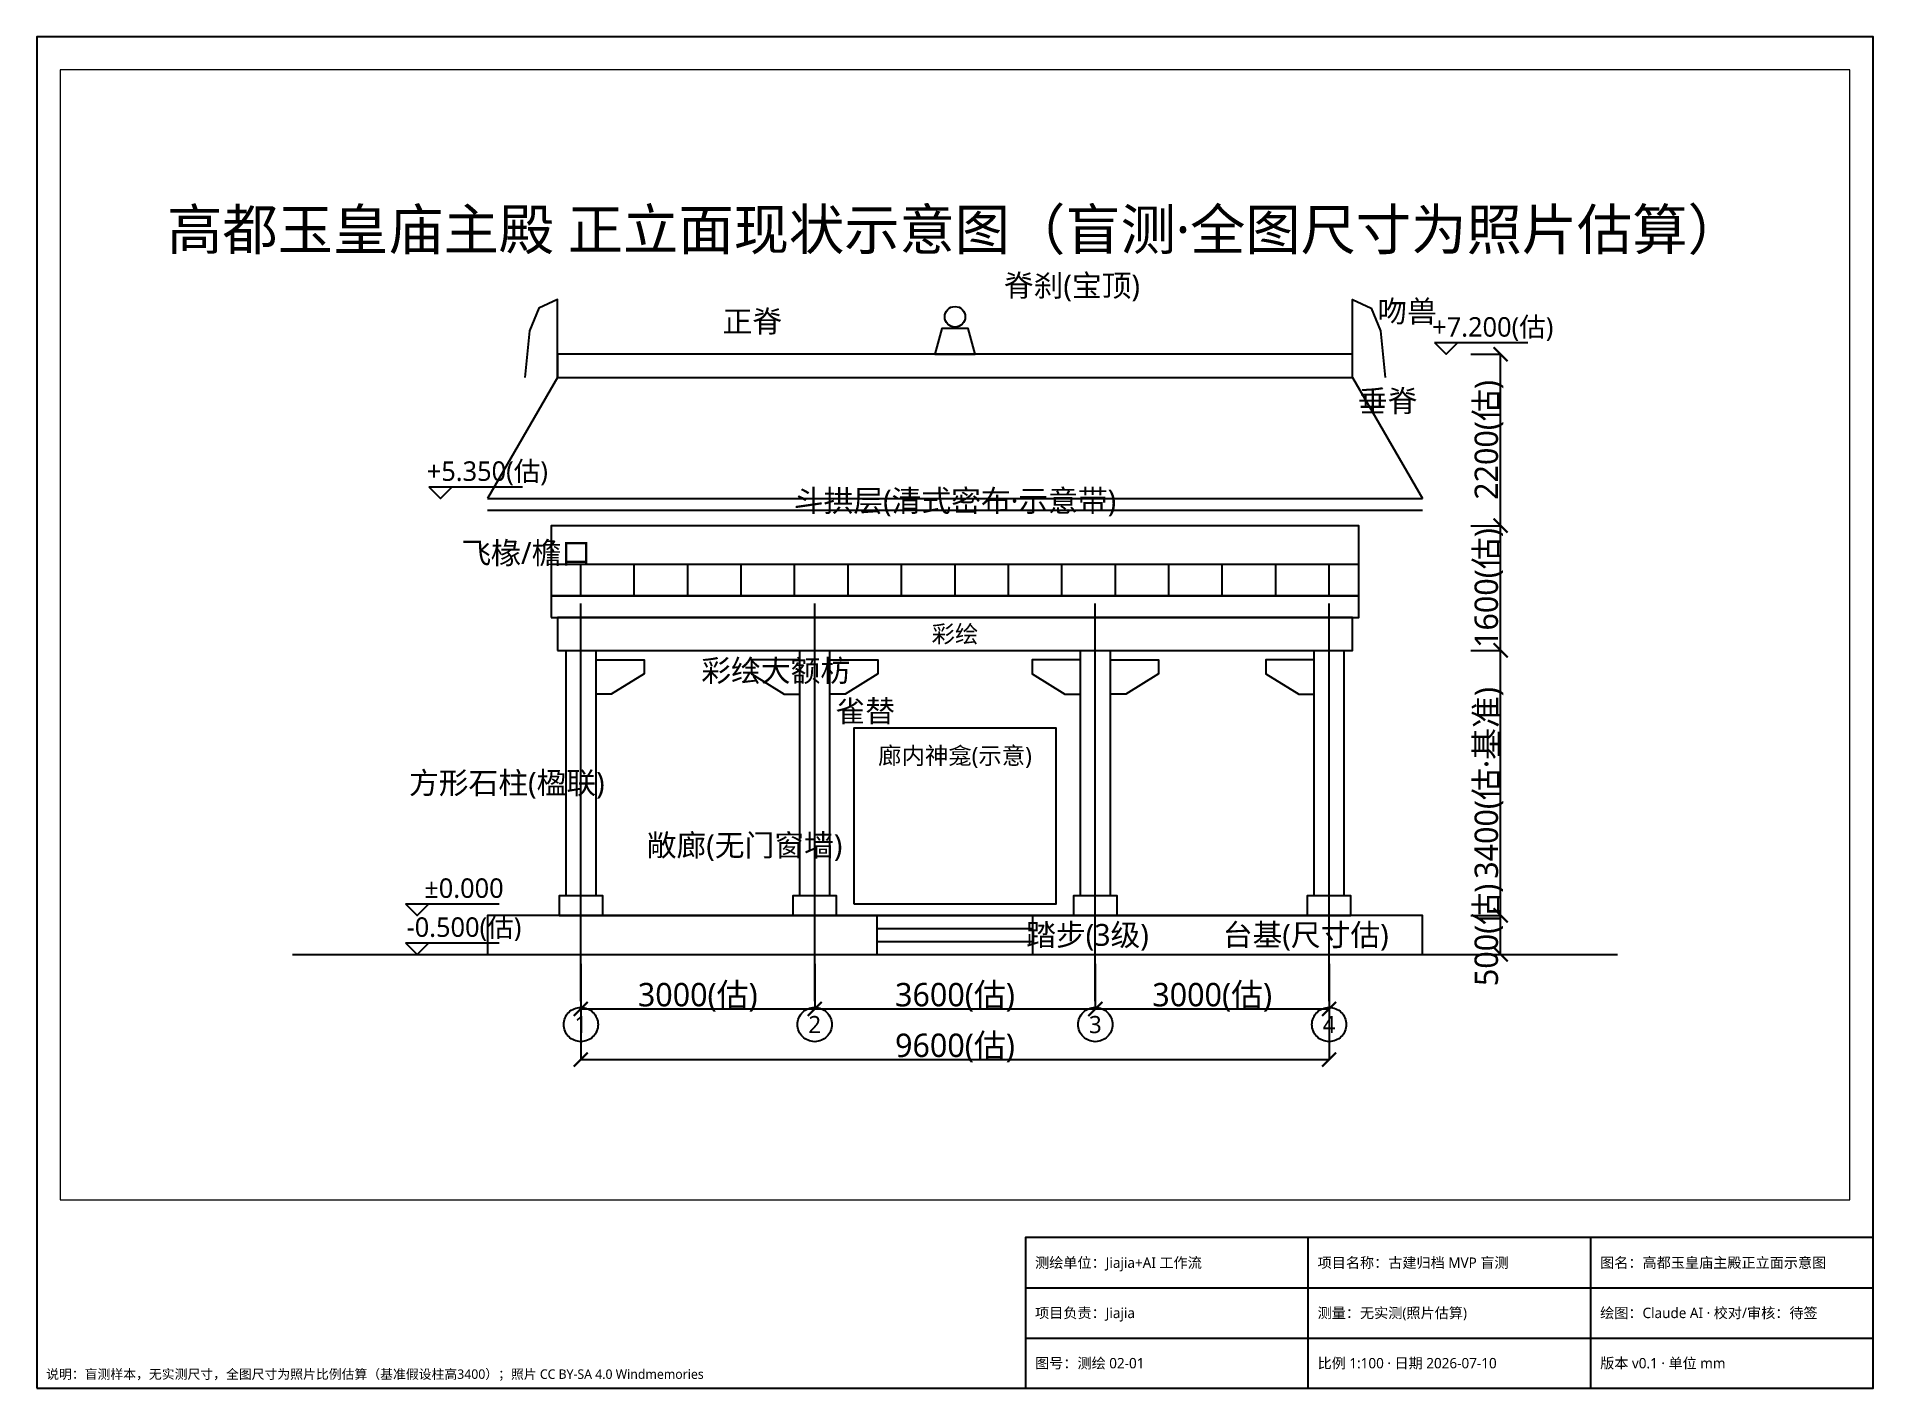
# Paper-space layout 'A3立面' of a CAD drawing. Header units: metres, sheet in millimetres. Extents: x 25 to 415, y 5 to 292.
# The model-space entities are those that its viewports show. They can reach past a viewport. Long polylines and large blocks are cut down to what shows.
import ezdxf
from ezdxf.enums import TextEntityAlignment as Align

# ---------------------------------------------------------------- set-up
doc = ezdxf.new("R2010")
doc.units = ezdxf.units.M
doc.linetypes.add('CENTER', pattern=[5.08, 3.175, -0.635, 0.635, -0.635])
for name, color, linetype in [('01轴线', 1, 'CENTER'), ('02台基', 8, 'CONTINUOUS'), ('03柱', 5, 'CONTINUOUS'), ('04额枋', 3, 'CONTINUOUS'), ('05铺作', 30, 'CONTINUOUS'), ('06屋面', 4, 'CONTINUOUS'), ('07门窗', 6, 'CONTINUOUS'), ('09标注', 3, 'CONTINUOUS'), ('10文字', 7, 'CONTINUOUS'), ('11图框', 7, 'Continuous')]:
    doc.layers.add(name, color=color, linetype=linetype)
doc.styles.add('CN', font='msyh.ttc')
doc.styles.add('OpenSansCondensed-Light', font='OpenSansCondensed-Light.ttf')
doc.dimstyles.new('EZDXF', dxfattribs={"dimtxt": 0.25, "dimasz": 0.175, "dimexe": 0.375, "dimexo": 0.125, "dimgap": 0.1, "dimtad": 1, "dimlfac": 100, "dimzin": 12, "dimdsep": 46, "dimtxsty": 'OpenSansCondensed-Light', "dimblk": 'ARCHTICK', "dimcen": 2.5, "dimazin": 3, "dimtfac": 0.5, "dimtmove": 2, "dimatfit": 3})

# ---------------------------------------------------------------- blocks, each defined once
blk = doc.blocks.new('_ARCHTICK')
at = {"color": 0, "linetype": 'BYBLOCK', "const_width": 0.15}
blk.add_lwpolyline([(-0.5, -0.5), (0.5, 0.5)], dxfattribs=at)

msp = doc.modelspace()

# ---------------------------------------------------------------- linework, layer by layer
at = {"layer": '01轴线'}
for p, q in [((0, -1100), (0, 4000)), ((3000, -1100), (3000, 4000)), ((6600, -1100), (6600, 4000)), ((9600, -1100), (9600, 4000))]:
    msp.add_line(p, q, dxfattribs=at)
for centre in [(0, -1400), (3000, -1400), (6600, -1400), (9600, -1400)]:
    msp.add_circle(centre, 220, dxfattribs=at)
at = {"layer": '02台基'}
for p, q in [((3800, -500), (3800, 0)), ((5800, -500), (5800, 0)), ((3800, -166.7), (5800, -166.7)), ((3800, -333.3), (5800, -333.3)), ((-3700, -500), (13300, -500))]:
    msp.add_line(p, q, dxfattribs=at)
msp.add_lwpolyline([(-1200, -500), (10800, -500), (10800, 0), (-1200, 0)], close=True, dxfattribs=at)
at = {"layer": '03柱'}
for points in [[(-190, 250), (-190, 3400), (190, 3400), (190, 250)], [(2810, 250), (2810, 3400), (3190, 3400), (3190, 250)], [(6410, 250), (6410, 3400), (6790, 3400), (6790, 250)], [(9410, 250), (9410, 3400), (9790, 3400), (9790, 250)], [(190, 3280), (810, 3280), (810, 3100), (390, 2840), (190, 2840)], [(2810, 3280), (2190, 3280), (2190, 3100), (2610, 2840), (2810, 2840)], [(3190, 3280), (3810, 3280), (3810, 3100), (3390, 2840), (3190, 2840)], [(6410, 3280), (5790, 3280), (5790, 3100), (6210, 2840), (6410, 2840)], [(6790, 3280), (7410, 3280), (7410, 3100), (6990, 2840), (6790, 2840)], [(9410, 3280), (8790, 3280), (8790, 3100), (9210, 2840), (9410, 2840)]]:
    msp.add_lwpolyline(points, dxfattribs=at)
for points in [[(-280, 0), (280, 0), (280, 250), (-280, 250)], [(2720, 0), (3280, 0), (3280, 250), (2720, 250)], [(6320, 0), (6880, 0), (6880, 250), (6320, 250)], [(9320, 0), (9880, 0), (9880, 250), (9320, 250)]]:
    msp.add_lwpolyline(points, close=True, dxfattribs=at)
at = {"layer": '04额枋'}
for points in [[(-380, 3820), (9980, 3820), (9980, 4100), (-380, 4100)], [(-300, 3400), (9900, 3400), (9900, 3820), (-300, 3820)]]:
    msp.add_lwpolyline(points, close=True, dxfattribs=at)
at = {"layer": '05铺作'}
for p, q in [((-380, 4505), (9980, 4505)), ((0, 4100), (0, 4505)), ((685.7, 4100), (685.7, 4505)), ((1371.4, 4100), (1371.4, 4505)), ((2057.1, 4100), (2057.1, 4505)), ((2742.9, 4100), (2742.9, 4505)), ((3428.6, 4100), (3428.6, 4505)), ((4114.3, 4100), (4114.3, 4505)), ((4800, 4100), (4800, 4505)), ((5485.7, 4100), (5485.7, 4505)), ((6171.4, 4100), (6171.4, 4505)), ((6857.1, 4100), (6857.1, 4505)), ((7542.9, 4100), (7542.9, 4505)), ((8228.6, 4100), (8228.6, 4505)), ((8914.3, 4100), (8914.3, 4505)), ((9600, 4100), (9600, 4505))]:
    msp.add_line(p, q, dxfattribs=at)
msp.add_lwpolyline([(-380, 4100), (9980, 4100), (9980, 5000), (-380, 5000)], close=True, dxfattribs=at)
at = {"layer": '06屋面'}
for p, q in [((-300, 6900), (-1200, 5350)), ((9900, 6900), (10800, 5350)), ((-1200, 5350), (10800, 5350)), ((-1200, 5200), (10800, 5200))]:
    msp.add_line(p, q, dxfattribs=at)
for points in [[(-300, 6900), (-300, 7900), (-540, 7790), (-660, 7500), (-720, 6900)], [(9900, 6900), (9900, 7900), (10140, 7790), (10260, 7500), (10320, 6900)]]:
    msp.add_lwpolyline(points, dxfattribs=at)
for points in [[(4540, 7200), (5060, 7200), (4970, 7530), (4630, 7530)], [(-300, 6900), (9900, 6900), (9900, 7200), (-300, 7200)]]:
    msp.add_lwpolyline(points, close=True, dxfattribs=at)
msp.add_circle((4800, 7680), 132, dxfattribs=at)
at = {"layer": '07门窗'}
msp.add_line((190, 0), (9410, 0), dxfattribs=at)
msp.add_lwpolyline([(3500, 150), (6100, 150), (6100, 2400), (3500, 2400)], close=True, dxfattribs=at)
at = {"layer": '09标注'}
for p, q in [((10950, 7350), (12150, 7350)), ((-1950, 5500), (-750, 5500)), ((-2250, 150), (-1050, 150)), ((-2250, -350), (-1050, -350))]:
    msp.add_line(p, q, dxfattribs=at)
for points in [[(10950, 7350), (11100, 7200), (11250, 7350)], [(-1950, 5500), (-1800, 5350), (-1650, 5500)], [(-2250, 150), (-2100, 0), (-1950, 150)], [(-2250, -350), (-2100, -500), (-1950, -350)]]:
    msp.add_lwpolyline(points, dxfattribs=at)

# ---------------------------------------------------------------- texts
at = {"layer": '01轴线', "style": 'CN'}
for s, p in [('1', (0, -1400)), ('2', (3000, -1400)), ('3', (6600, -1400)), ('4', (9600, -1400))]:
    msp.add_text(s, height=220, dxfattribs=at).set_placement(p, align=Align.MIDDLE_CENTER)
at = {"layer": '04额枋', "style": 'CN'}
msp.add_text('彩绘', height=220, dxfattribs=at).set_placement((4800, 3610), align=Align.MIDDLE_CENTER)
at = {"layer": '07门窗', "style": 'CN'}
msp.add_text('廊内神龛(示意)', height=220, dxfattribs=at).set_placement((4800, 2050), align=Align.MIDDLE_CENTER)
at = {"layer": '09标注', "style": 'CN'}
for s, p in [('+7.200(估)', (11700, 7550)), ('+5.350(估)', (-1200, 5700)), ('±0.000', (-1500, 350)), ('-0.500(估)', (-1500, -150))]:
    msp.add_text(s, height=250, dxfattribs=at).set_placement(p, align=Align.MIDDLE_CENTER)
at = {"layer": '10文字', "style": 'CN'}
for s, height, p in [('高都玉皇庙主殿 正立面现状示意图（盲测·全图尺寸为照片估算）', 520, (4800, 8800)), ('脊刹(宝顶)', 280, (6300, 8080)), ('正脊', 280, (2200, 7620)), ('吻兽', 280, (10600, 7750)), ('垂脊', 280, (10350, 6600)), ('斗拱层(清式密布·示意带)', 280, (4800, 5320)), ('飞椽/檐口', 280, (-700, 4650)), ('彩绘大额枋', 280, (2500, 3140)), ('雀替', 280, (3648, 2620)), ('方形石柱(楹联)', 280, (-950, 1700)), ('敞廊(无门窗墙)', 280, (2100, 900)), ('踏步(3级)', 280, (6500, -250)), ('台基(尺寸估)', 280, (9300, -250))]:
    msp.add_text(s, height=height, dxfattribs=at).set_placement(p, align=Align.MIDDLE_CENTER)

# ---------------------------------------------------------------- dimensions: what is measured, and where the dimension line sits
for base, p1, p2, text in [((11800, 5000), (11300, 5000), (11300, 7200), '2200(估)'), ((11800, 3400), (11300, 3400), (11300, 5000), '1600(估)'), ((11800, 0), (11300, 0), (11300, 3400), '3400(估·基准)'), ((11800, -500), (11300, -500), (11300, 0), '500(估)')]:
    msp.add_linear_dim(base=base, p1=p1, p2=p2, angle=90, text=text, dimstyle='EZDXF', override={"dimtxt": 300, "dimasz": 180, "dimexo": 120, "dimdec": 0, "dimlfac": 1, "dimtxsty": 'CN', "dimclrd": 3, "dimclre": 3}).render()
for base, p1, p2, text in [((0, -1200), (0, -500), (3000, -500), '3000(估)'), ((0, -1850), (0, -500), (9600, -500), '9600(估)'), ((3000, -1200), (3000, -500), (6600, -500), '3600(估)'), ((6600, -1200), (6600, -500), (9600, -500), '3000(估)')]:
    msp.add_linear_dim(base=base, p1=p1, p2=p2, text=text, dimstyle='EZDXF', override={"dimtxt": 300, "dimasz": 180, "dimexo": 120, "dimdec": 0, "dimlfac": 1, "dimtxsty": 'CN', "dimclrd": 3, "dimclre": 3}).render()

psp = doc.layouts.new('A3立面')

# ---------------------------------------------------------------- linework, layer by layer
at = {"layer": '11图框'}
for p, q in [((295, 5), (295, 37)), ((355, 5), (355, 37)), ((235, 26.33), (415, 26.33)), ((235, 15.67), (415, 15.67))]:
    psp.add_line(p, q, dxfattribs=at)
for points in [[(25, 5), (415, 5), (415, 292), (25, 292)], [(235, 5), (415, 5), (415, 37), (235, 37)]]:
    psp.add_lwpolyline(points, close=True, dxfattribs=at)

# ---------------------------------------------------------------- texts
at = {"layer": '11图框', "style": 'CN'}
for s, height, p in [('测绘单位：Jiajia+AI 工作流', 2.2, (237, 31.67)), ('项目名称：古建归档 MVP 盲测', 2.2, (297, 31.67)), ('图名：高都玉皇庙主殿正立面示意图', 2.2, (357, 31.67)), ('项目负责：Jiajia', 2.2, (237, 21)), ('测量：无实测(照片估算)', 2.2, (297, 21)), ('绘图：Claude AI · 校对/审核：待签', 2.2, (357, 21)), ('图号：测绘 02-01', 2.2, (237, 10.33)), ('比例 1:100 · 日期 2026-07-10', 2.2, (297, 10.33)), ('版本 v0.1 · 单位 mm', 2.2, (357, 10.33)), ('说明：盲测样本，无实测尺寸，全图尺寸为照片比例估算（基准假设柱高3400）；照片 CC BY-SA 4.0 Windmemories', 2, (27, 8))]:
    psp.add_text(s, height=height, dxfattribs=at).set_placement(p, align=Align.MIDDLE_LEFT)

# ---------------------------------------------------------------- viewports
at = {"layer": 'VIEWPORTS'}
psp.add_viewport(center=(220, 165), size=(380, 240), view_center_point=(4800, 3600), view_height=14500, dxfattribs=at)

doc.saveas('drawing.dxf')
